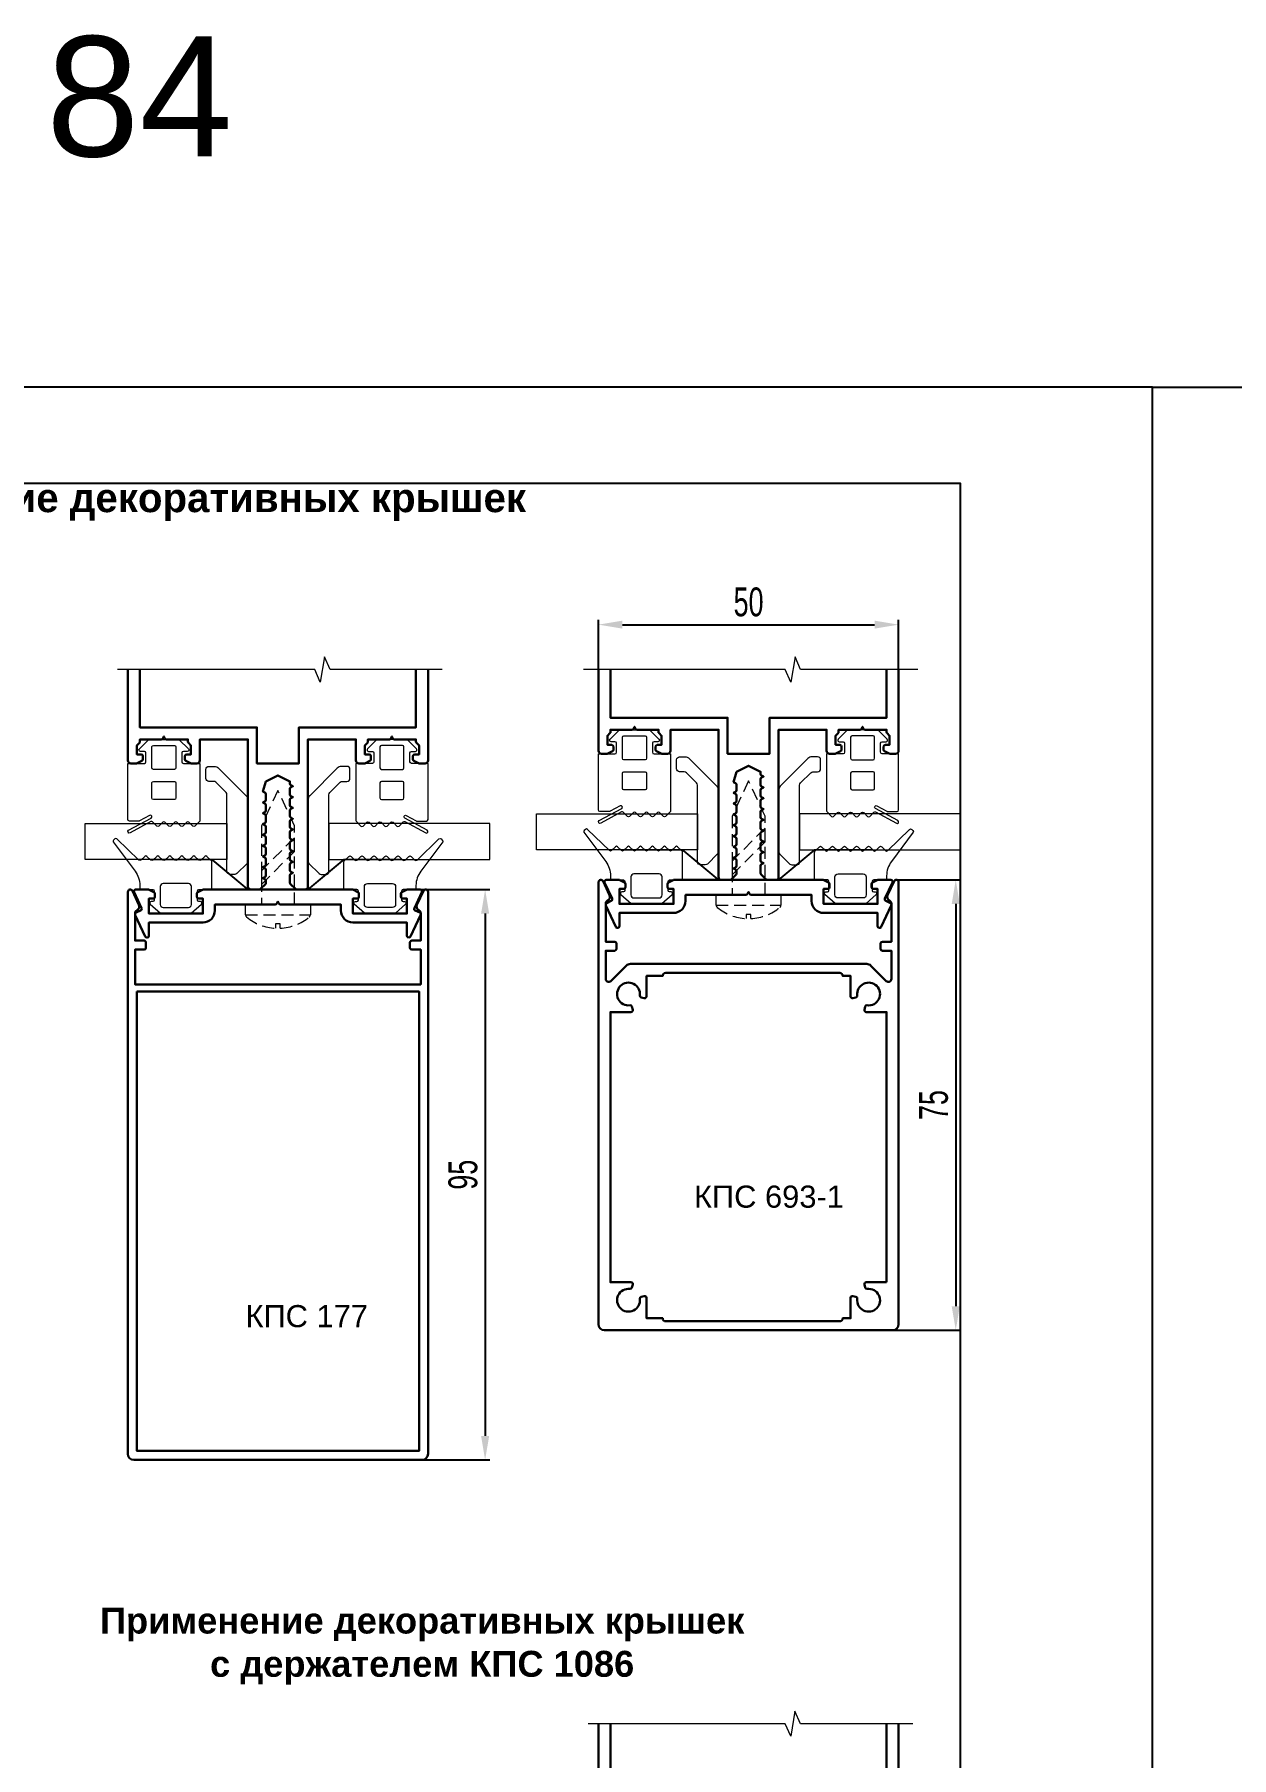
# Model space of a CAD drawing. Extents: x -37 to 8820, y -336 to 478.
# Drawn here: x 7023.6 to 7148.2, y 154.4 to 333.7 of the extents above; entities that cross this region are included whole.
import ezdxf

# ---------------------------------------------------------------- set-up
doc = ezdxf.new("R2010")
doc.units = 0
doc.header["$LTSCALE"] = 5
doc.linetypes.add('HIDDEN', pattern=[0.375, 0.25, -0.125])
doc.layers.get('0').update_dxf_attribs({"linetype": 'CONTINUOUS', "lineweight": 30})
doc.layers.get('DEFPOINTS').update_dxf_attribs({"linetype": 'CONTINUOUS'})
for name, color, linetype, lineweight in [('2', 3, 'HIDDEN', 13), ('Dimentions', 5, 'CONTINUOUS', 15), ('Glass', 5, 'CONTINUOUS', 20), ('Герлен', 7, 'CONTINUOUS', 60), ('Зигзаг', 1, 'CONTINUOUS', 15), ('Подкладки', 1, 'CONTINUOUS', 20), ('Текстовый', 7, 'CONTINUOUS', 9), ('Уплотнители', 1, 'CONTINUOUS', 20)]:
    doc.layers.add(name, color=color, linetype=linetype, lineweight=lineweight)
doc.layers.add('Скрытые', color=14, linetype='CONTINUOUS', plot=False)
doc.styles.add('3', font='RUSS.SHX', dxfattribs={"width": 0.7, "height": 3})
doc.styles.add('Каталожный', font='arial.ttf', dxfattribs={"height": 2.5})
doc.dimstyles.new('MX1_6', dxfattribs={"dimtxt": 3, "dimasz": 2.5, "dimexe": 0.5, "dimexo": 0, "dimgap": 0.8, "dimtad": 1, "dimlfac": 1.6, "dimdsep": 46, "dimtxsty": '3', "dimcen": 0, "dimclrd": 256, "dimclre": 256, "dimclrt": 256, "dimaunit": 1, "dimadec": 0, "dimazin": 0, "dimtfac": 1, "dimtmove": 0, "dimatfit": 1, "dimfxl": 1, "dimtvp": 1, "dimtolj": 1, "dimtzin": 0, "dimarcsym": 0})

# ---------------------------------------------------------------- blocks, each defined once
blk = doc.blocks.new('*D598')
at = {"layer": 'DEFPOINTS', "color": 0, "transparency": 16777216}
for p in [(7113.56, 272.29), (7082.31, 261.89), (7113.56, 261.89)]:
    blk.add_point(p, dxfattribs=at)
at = {"layer": 'Dimentions', "lineweight": -2, "transparency": 16777216}
for p, q in [((7082.31, 261.89), (7082.31, 272.79)), ((7113.56, 261.89), (7113.56, 272.79)), ((7084.81, 272.29), (7111.06, 272.29))]:
    blk.add_line(p, q, dxfattribs=at)
at = {"layer": 'Dimentions', "transparency": 16777216}
for points in [[(7084.81, 272.71), (7084.81, 271.88), (7082.31, 272.29)], [(7111.06, 272.71), (7111.06, 271.88), (7113.56, 272.29)]]:
    blk.add_solid(points, dxfattribs=at)
at = {"layer": 'Dimentions', "transparency": 16777216, "insert": (7097.94, 274.64), "char_height": 3, "attachment_point": 5, "style": '3'}
blk.add_mtext('\\A1;50', dxfattribs=at)
blk = doc.blocks.new('*D605')
at = {"layer": 'DEFPOINTS', "color": 0, "transparency": 16777216}
for p in [(7063.75, 244.72), (7063.94, 185.35), (7070.51, 185.35)]:
    blk.add_point(p, dxfattribs=at)
at = {"layer": 'Dimentions', "lineweight": -2, "transparency": 16777216}
for p, q in [((7063.75, 244.72), (7071.01, 244.72)), ((7070.51, 242.22), (7070.51, 187.85)), ((7063.94, 185.35), (7071.01, 185.35))]:
    blk.add_line(p, q, dxfattribs=at)
at = {"layer": 'Dimentions', "transparency": 16777216}
for points in [[(7070.09, 242.22), (7070.93, 242.22), (7070.51, 244.72)], [(7070.09, 187.85), (7070.93, 187.85), (7070.51, 185.35)]]:
    blk.add_solid(points, dxfattribs=at)
at = {"layer": 'Dimentions', "transparency": 16777216, "insert": (7068.21, 215.04), "char_height": 3, "attachment_point": 5, "rotation": 90, "style": '3'}
blk.add_mtext('\\A1;95', dxfattribs=at)
blk = doc.blocks.new('*D606')
at = {"layer": 'DEFPOINTS', "color": 0, "transparency": 16777216}
for p in [(7113.31, 245.72), (7112.94, 198.85), (7119.51, 198.85)]:
    blk.add_point(p, dxfattribs=at)
at = {"layer": 'Dimentions', "lineweight": -2, "transparency": 16777216}
for p, q in [((7113.31, 245.72), (7120.01, 245.72)), ((7119.51, 243.22), (7119.51, 201.35)), ((7112.94, 198.85), (7120.01, 198.85))]:
    blk.add_line(p, q, dxfattribs=at)
at = {"layer": 'Dimentions', "transparency": 16777216}
for points in [[(7119.09, 243.22), (7119.93, 243.22), (7119.51, 245.72)], [(7119.09, 201.35), (7119.93, 201.35), (7119.51, 198.85)]]:
    blk.add_solid(points, dxfattribs=at)
at = {"layer": 'Dimentions', "transparency": 16777216, "insert": (7117.21, 222.29), "char_height": 3, "attachment_point": 5, "rotation": 90, "style": '3'}
blk.add_mtext('\\A1;75', dxfattribs=at)

msp = doc.modelspace()

# ---------------------------------------------------------------- linework, layer by layer
for points in [[(7033.3125, 267.612), (7033.3125, 258.1606, 0.41421356), (7033.625, 257.8481), (7034.2057, 257.8481, 0.11643382), (7034.2896, 257.8679), (7034.7714, 258.1088, 0.28407904), (7034.875, 258.2765), (7034.875, 258.5981, 0.41421356), (7034.6875, 258.7856), (7034.25, 258.7856), (7034.25, 259.7231), (7034.5076, 259.9807, 0.19891237), (7034.5625, 260.1133), (7034.5625, 260.3481), (7036.7904, 260.3481, 0.28407904), (7036.9581, 260.4518), (7037.0625, 260.6606), (7037.1669, 260.4518, 0.28407904), (7037.3346, 260.3481), (7039.5625, 260.3481), (7039.5625, 260.1133, 0.19891237), (7039.6174, 259.9807), (7039.875, 259.7231), (7039.875, 258.7856), (7039.4375, 258.7856, 0.41421356), (7039.25, 258.5981), (7039.25, 258.2765, 0.28407904), (7039.3536, 258.1088), (7039.8354, 257.8679, 0.11643382), (7039.9193, 257.8481), (7040.5, 257.8481, 0.41421356), (7040.8125, 258.1606), (7040.8125, 260.3481), (7045.8125, 260.3481), (7045.8125, 245.0356, 0.41421356), (7046.125, 244.7231), (7046.9848, 244.7231, 0.19891237), (7047.1174, 244.778), (7047.6326, 245.2932, 0.19891237), (7047.6875, 245.4258), (7047.6875, 245.6385, 0.28407904), (7047.5839, 245.8062), (7047.375, 245.9106), (7047.5839, 246.0151, 0.28407904), (7047.6875, 246.1828), (7047.6875, 246.7635, 0.28407904), (7047.5839, 246.9312), (7047.375, 247.0356), (7047.5839, 247.1401, 0.28407904), (7047.6875, 247.3078), (7047.6875, 247.8885, 0.28407904), (7047.5839, 248.0562), (7047.375, 248.1606), (7047.5839, 248.2651, 0.28407904), (7047.6875, 248.4328), (7047.6875, 249.0135, 0.28407904), (7047.5839, 249.1812), (7047.375, 249.2856), (7047.5839, 249.3901, 0.28407904), (7047.6875, 249.5578), (7047.6875, 250.1385, 0.28407904), (7047.5839, 250.3062), (7047.375, 250.4106), (7047.5839, 250.5151, 0.28407904), (7047.6875, 250.6828), (7047.6875, 251.2635, 0.28407904), (7047.5839, 251.4312), (7047.375, 251.5356), (7047.5839, 251.6401, 0.28407904), (7047.6875, 251.8078), (7047.6875, 252.3885, 0.28407904), (7047.5839, 252.5562), (7047.375, 252.6606), (7047.5839, 252.7651, 0.28407904), (7047.6875, 252.9328), (7047.6875, 253.5135, 0.28407904), (7047.5839, 253.6812), (7047.375, 253.7856), (7047.5839, 253.8901, 0.28407904), (7047.6875, 254.0578), (7047.6875, 254.6385, 0.28407904), (7047.5839, 254.8062), (7047.375, 254.9106), (7047.6875, 255.9731), (7048.9375, 256.5981), (7050.1875, 255.9731), (7050.1875, 255.7453, 0.28407904), (7050.2911, 255.5776), (7050.5, 255.4731), (7050.2911, 255.3687, 0.28407904), (7050.1875, 255.201), (7050.1875, 254.6203, 0.28407904), (7050.2911, 254.4526), (7050.5, 254.3481), (7050.2911, 254.2437, 0.28407904), (7050.1875, 254.076), (7050.1875, 253.4953, 0.28407904), (7050.2911, 253.3276), (7050.5, 253.2231), (7050.2911, 253.1187, 0.28407904), (7050.1875, 252.951), (7050.1875, 252.3703, 0.28407904), (7050.2911, 252.2026), (7050.5, 252.0981), (7050.2911, 251.9937, 0.28407904), (7050.1875, 251.826), (7050.1875, 251.2453, 0.28407904), (7050.2911, 251.0776), (7050.5, 250.9731), (7050.2911, 250.8687, 0.28407904), (7050.1875, 250.701), (7050.1875, 250.1203, 0.28407904), (7050.2911, 249.9526), (7050.5, 249.8481), (7050.2911, 249.7437, 0.28407904), (7050.1875, 249.576), (7050.1875, 248.9953, 0.28407904), (7050.2911, 248.8276), (7050.5, 248.7231), (7050.2911, 248.6187, 0.28407904), (7050.1875, 248.451), (7050.1875, 247.8703, 0.28407904), (7050.2911, 247.7026), (7050.5, 247.5981), (7050.2911, 247.4937, 0.28407904), (7050.1875, 247.326), (7050.1875, 246.7453, 0.28407904), (7050.2911, 246.5776), (7050.5, 246.4731), (7050.2911, 246.3687, 0.28407904), (7050.1875, 246.201), (7050.1875, 245.4258, 0.19891237), (7050.2424, 245.2932), (7050.7576, 244.778, 0.19891237), (7050.8902, 244.7231), (7051.75, 244.7231, 0.41421356), (7052.0625, 245.0356), (7052.0625, 260.3481), (7057.0625, 260.3481), (7057.0625, 258.1606, 0.41421356), (7057.375, 257.8481), (7057.9557, 257.8481, 0.11643382), (7058.0396, 257.8679), (7058.5214, 258.1088, 0.28407904), (7058.625, 258.2765), (7058.625, 258.5981, 0.41421356), (7058.4375, 258.7856), (7058, 258.7856), (7058, 259.7231), (7058.2576, 259.9807, 0.19891237), (7058.3125, 260.1133), (7058.3125, 260.3481), (7060.5404, 260.3481, 0.28407904), (7060.7081, 260.4518), (7060.8125, 260.6606), (7060.9169, 260.4518, 0.28407904), (7061.0846, 260.3481), (7063.3125, 260.3481), (7063.3125, 260.1133, 0.19891237), (7063.3674, 259.9807), (7063.625, 259.7231), (7063.625, 258.7856), (7063.1875, 258.7856, 0.41421356), (7063, 258.5981), (7063, 258.2765, 0.28407904), (7063.1036, 258.1088), (7063.5854, 257.8679, 0.11643382), (7063.6693, 257.8481), (7064.25, 257.8481, 0.41421356), (7064.5625, 258.1606), (7064.5625, 267.612)], [(7082.3125, 267.612), (7082.3125, 259.1606, 0.41421356), (7082.625, 258.8481), (7083.2057, 258.8481, 0.11643382), (7083.2896, 258.8679), (7083.7714, 259.1088, 0.28407904), (7083.875, 259.2765), (7083.875, 259.5981, 0.41421356), (7083.6875, 259.7856), (7083.25, 259.7856), (7083.25, 260.7231), (7083.5076, 260.9807, 0.19891237), (7083.5625, 261.1133), (7083.5625, 261.3481), (7085.7904, 261.3481, 0.28407904), (7085.9581, 261.4518), (7086.0625, 261.6606), (7086.1669, 261.4518, 0.28407904), (7086.3346, 261.3481), (7088.5625, 261.3481), (7088.5625, 261.1133, 0.19891237), (7088.6174, 260.9807), (7088.875, 260.7231), (7088.875, 259.7856), (7088.4375, 259.7856, 0.41421356), (7088.25, 259.5981), (7088.25, 259.2765, 0.28407904), (7088.3536, 259.1088), (7088.8354, 258.8679, 0.11643382), (7088.9193, 258.8481), (7089.5, 258.8481, 0.41421356), (7089.8125, 259.1606), (7089.8125, 261.3481), (7094.8125, 261.3481), (7094.8125, 246.0356, 0.41421356), (7095.125, 245.7231), (7095.9848, 245.7231, 0.19891237), (7096.1174, 245.778), (7096.6326, 246.2932, 0.19891237), (7096.6875, 246.4258), (7096.6875, 246.6385, 0.28407904), (7096.5839, 246.8062), (7096.375, 246.9106), (7096.5839, 247.0151, 0.28407904), (7096.6875, 247.1828), (7096.6875, 247.7635, 0.28407904), (7096.5839, 247.9312), (7096.375, 248.0356), (7096.5839, 248.1401, 0.28407904), (7096.6875, 248.3078), (7096.6875, 248.8885, 0.28407904), (7096.5839, 249.0562), (7096.375, 249.1606), (7096.5839, 249.2651, 0.28407904), (7096.6875, 249.4328), (7096.6875, 250.0135, 0.28407904), (7096.5839, 250.1812), (7096.375, 250.2856), (7096.5839, 250.3901, 0.28407904), (7096.6875, 250.5578), (7096.6875, 251.1385, 0.28407904), (7096.5839, 251.3062), (7096.375, 251.4106), (7096.5839, 251.5151, 0.28407904), (7096.6875, 251.6828), (7096.6875, 252.2635, 0.28407904), (7096.5839, 252.4312), (7096.375, 252.5356), (7096.5839, 252.6401, 0.28407904), (7096.6875, 252.8078), (7096.6875, 253.3885, 0.28407904), (7096.5839, 253.5562), (7096.375, 253.6606), (7096.5839, 253.7651, 0.28407904), (7096.6875, 253.9328), (7096.6875, 254.5135, 0.28407904), (7096.5839, 254.6812), (7096.375, 254.7856), (7096.5839, 254.8901, 0.28407904), (7096.6875, 255.0578), (7096.6875, 255.6385, 0.28407904), (7096.5839, 255.8062), (7096.375, 255.9106), (7096.6875, 256.9731), (7097.9375, 257.5981), (7099.1875, 256.9731), (7099.1875, 256.7453, 0.28407904), (7099.2911, 256.5776), (7099.5, 256.4731), (7099.2911, 256.3687, 0.28407904), (7099.1875, 256.201), (7099.1875, 255.6203, 0.28407904), (7099.2911, 255.4526), (7099.5, 255.3481), (7099.2911, 255.2437, 0.28407904), (7099.1875, 255.076), (7099.1875, 254.4953, 0.28407904), (7099.2911, 254.3276), (7099.5, 254.2231), (7099.2911, 254.1187, 0.28407904), (7099.1875, 253.951), (7099.1875, 253.3703, 0.28407904), (7099.2911, 253.2026), (7099.5, 253.0981), (7099.2911, 252.9937, 0.28407904), (7099.1875, 252.826), (7099.1875, 252.2453, 0.28407904), (7099.2911, 252.0776), (7099.5, 251.9731), (7099.2911, 251.8687, 0.28407904), (7099.1875, 251.701), (7099.1875, 251.1203, 0.28407904), (7099.2911, 250.9526), (7099.5, 250.8481), (7099.2911, 250.7437, 0.28407904), (7099.1875, 250.576), (7099.1875, 249.9953, 0.28407904), (7099.2911, 249.8276), (7099.5, 249.7231), (7099.2911, 249.6187, 0.28407904), (7099.1875, 249.451), (7099.1875, 248.8703, 0.28407904), (7099.2911, 248.7026), (7099.5, 248.5981), (7099.2911, 248.4937, 0.28407904), (7099.1875, 248.326), (7099.1875, 247.7453, 0.28407904), (7099.2911, 247.5776), (7099.5, 247.4731), (7099.2911, 247.3687, 0.28407904), (7099.1875, 247.201), (7099.1875, 246.4258, 0.19891237), (7099.2424, 246.2932), (7099.7576, 245.778, 0.19891237), (7099.8902, 245.7231), (7100.75, 245.7231, 0.41421356), (7101.0625, 246.0356), (7101.0625, 261.3481), (7106.0625, 261.3481), (7106.0625, 259.1606, 0.41421356), (7106.375, 258.8481), (7106.9557, 258.8481, 0.11643382), (7107.0396, 258.8679), (7107.5214, 259.1088, 0.28407904), (7107.625, 259.2765), (7107.625, 259.5981, 0.41421356), (7107.4375, 259.7856), (7107, 259.7856), (7107, 260.7231), (7107.2576, 260.9807, 0.19891237), (7107.3125, 261.1133), (7107.3125, 261.3481), (7109.5404, 261.3481, 0.28407904), (7109.7081, 261.4518), (7109.8125, 261.6606), (7109.9169, 261.4518, 0.28407904), (7110.0846, 261.3481), (7112.3125, 261.3481), (7112.3125, 261.1133, 0.19891237), (7112.3674, 260.9807), (7112.625, 260.7231), (7112.625, 259.7856), (7112.1875, 259.7856, 0.41421356), (7112, 259.5981), (7112, 259.2765, 0.28407904), (7112.1036, 259.1088), (7112.5854, 258.8679, 0.11643382), (7112.6693, 258.8481), (7113.25, 258.8481, 0.41421356), (7113.5625, 259.1606), (7113.5625, 267.612)], [(7082.3028, 157.8888), (7082.3028, 148.4375, 0.41421356)]]:
    msp.add_lwpolyline(points, format="xyb")
for points in [[(7034.5625, 267.612), (7034.5625, 261.5981), (7046.75, 261.5981), (7046.75, 257.8481), (7051.125, 257.8481), (7051.125, 261.5981), (7063.3125, 261.5981), (7063.3125, 267.612)], [(7083.5625, 267.612), (7083.5625, 262.5981), (7095.75, 262.5981), (7095.75, 258.8481), (7100.125, 258.8481), (7100.125, 262.5981), (7112.3125, 262.5981), (7112.3125, 267.612)], [(7083.5528, 157.8888), (7083.5528, 151.875), (7095.7403, 151.875), (7095.7403, 148.125), (7100.1153, 148.125), (7100.1153, 151.875), (7112.3028, 151.875), (7112.3028, 157.8888)], [(7113.5528, 148.4375), (7113.5528, 157.8888)]]:
    msp.add_lwpolyline(points)
at = {"ltscale": 10}
msp.add_lwpolyline([(7112.416, 244.1421), (7113.0859, 245.5788, -0.80258485), (7113.5625, 245.4731), (7113.5625, 199.4731, -0.41421356), (7112.9375, 198.8481), (7082.9375, 198.8481, -0.41421356), (7082.3125, 199.4731), (7082.3125, 245.4731, -0.80258485), (7082.7891, 245.5788), (7083.459, 244.1421, -0.40155944), (7083.2644, 243.5691, 0.27973928), (7083.0625, 243.2364), (7083.0625, 239.2856), (7084, 239.2856, -0.41421356), (7084.1875, 239.0981), (7084.1875, 238.5356, -0.41421356), (7084, 238.3481), (7083.0625, 238.3481), (7083.0625, 235.4108, 0.66817864), (7083.596, 235.1898), (7085.1962, 236.7901, -0.19891237), (7085.6381, 236.9731), (7110.2369, 236.9731, -0.19891237), (7110.6788, 236.7901), (7112.279, 235.1898, 0.66817864), (7112.8125, 235.4108), (7112.8125, 238.3481), (7111.875, 238.3481, -0.41421356), (7111.6875, 238.5356), (7111.6875, 239.0981, -0.41421356), (7111.875, 239.2856), (7112.8125, 239.2856), (7112.8125, 243.2364, 0.27973928), (7112.6106, 243.5691, -0.40155944)], format="xyb", close=True, dxfattribs=at)
for points in [[(7090.1693, 245.7231, 0.11643382), (7090.0854, 245.7033), (7089.6036, 245.4624, 0.28407904), (7089.5, 245.2947), (7089.5, 244.9731, 0.41421356), (7089.6875, 244.7856), (7090.125, 244.7856), (7090.125, 243.2231), (7084.5, 243.2231), (7084.5, 244.7856), (7084.9375, 244.7856, 0.41421356), (7085.125, 244.9731), (7085.125, 245.2947, 0.28407904), (7085.0214, 245.4624), (7084.5396, 245.7033, 0.11643382), (7084.4557, 245.7231), (7083.125, 245.7231, 0.54861879), (7082.9551, 245.4564), (7083.7333, 243.7875, -0.41421356), (7083.6426, 243.5384), (7083.1708, 243.3184, 0.41421356), (7083.0801, 243.0692), (7084.1236, 240.8314, 0.29147342), (7084.2935, 240.7231), (7084.3125, 240.7231, 0.41421356), (7084.5, 240.9106), (7084.5, 242.2856), (7090.125, 242.2856, 0.41421356), (7091.375, 243.5356), (7091.375, 244.1606), (7097.6654, 244.1606, 0.28407904), (7097.8331, 244.2643), (7097.9375, 244.4731), (7098.0419, 244.2643, 0.28407904), (7098.2096, 244.1606), (7104.5, 244.1606), (7104.5, 243.5356, 0.41421356), (7105.75, 242.2856), (7111.375, 242.2856), (7111.375, 240.9106, 0.41421356), (7111.5625, 240.7231), (7111.5815, 240.7231, 0.29147342), (7111.7514, 240.8314), (7112.7949, 243.0692, 0.41421356), (7112.7042, 243.3184), (7112.2324, 243.5384, -0.41421356), (7112.1417, 243.7875), (7112.9199, 245.4564, 0.54861879), (7112.75, 245.7231), (7111.4193, 245.7231, 0.11643382), (7111.3354, 245.7033), (7110.8536, 245.4624, 0.28407904), (7110.75, 245.2947), (7110.75, 244.9731, 0.41421356), (7110.9375, 244.7856), (7111.375, 244.7856), (7111.375, 243.2231), (7105.75, 243.2231), (7105.75, 244.7856), (7106.1875, 244.7856, 0.41421356), (7106.375, 244.9731), (7106.375, 245.2947, 0.28407904), (7106.2714, 245.4624), (7105.7896, 245.7033, 0.11643382), (7105.7057, 245.7231)], [(7033.7891, 244.5788), (7034.459, 243.1421, -0.40155944), (7034.2644, 242.5691, 0.27973928), (7034.0625, 242.2364), (7034.0625, 239.4106), (7035, 239.4106, -0.41421356), (7035.1875, 239.2231), (7035.1875, 238.6606, -0.41421356), (7035, 238.4731), (7034.0625, 238.4731), (7034.0625, 234.8481), (7063.8125, 234.8481), (7063.8125, 238.4731), (7062.875, 238.4731, -0.41421356), (7062.6875, 238.6606), (7062.6875, 239.2231, -0.41421356), (7062.875, 239.4106), (7063.8125, 239.4106), (7063.8125, 242.2364, 0.27973928), (7063.6106, 242.5691, -0.40155944), (7063.416, 243.1421), (7064.0859, 244.5788, -0.80258485), (7064.5625, 244.4731), (7064.5625, 185.9731, -0.41421356), (7063.9375, 185.3481), (7033.9375, 185.3481, -0.41421356), (7033.3125, 185.9731), (7033.3125, 244.4731, -0.80258485)], [(7041.1693, 244.7231, 0.11643382), (7041.0854, 244.7033), (7040.6036, 244.4624, 0.28407904), (7040.5, 244.2947), (7040.5, 243.9731, 0.41421356), (7040.6875, 243.7856), (7041.125, 243.7856), (7041.125, 242.2231), (7035.5, 242.2231), (7035.5, 243.7856), (7035.9375, 243.7856, 0.41421356), (7036.125, 243.9731), (7036.125, 244.2947, 0.28407904), (7036.0214, 244.4624), (7035.5396, 244.7033, 0.11643382), (7035.4557, 244.7231), (7034.125, 244.7231, 0.54861879), (7033.9551, 244.4564), (7034.7333, 242.7875, -0.41421356), (7034.6426, 242.5384), (7034.1708, 242.3184, 0.41421356), (7034.0801, 242.0692), (7035.1236, 239.8314, 0.29147342), (7035.2935, 239.7231), (7035.3125, 239.7231, 0.41421356), (7035.5, 239.9106), (7035.5, 241.2856), (7041.125, 241.2856, 0.41421356), (7042.375, 242.5356), (7042.375, 243.1606), (7048.6654, 243.1606, 0.28407904), (7048.8331, 243.2643), (7048.9375, 243.4731), (7049.0419, 243.2643, 0.28407904), (7049.2096, 243.1606), (7055.5, 243.1606), (7055.5, 242.5356, 0.41421356), (7056.75, 241.2856), (7062.375, 241.2856), (7062.375, 239.9106, 0.41421356), (7062.5625, 239.7231), (7062.5815, 239.7231, 0.29147342), (7062.7514, 239.8314), (7063.7949, 242.0692, 0.41421356), (7063.7042, 242.3184), (7063.2324, 242.5384, -0.41421356), (7063.1417, 242.7875), (7063.9199, 244.4564, 0.54861879), (7063.75, 244.7231), (7062.4193, 244.7231, 0.11643382), (7062.3354, 244.7033), (7061.8536, 244.4624, 0.28407904), (7061.75, 244.2947), (7061.75, 243.9731, 0.41421356), (7061.9375, 243.7856), (7062.375, 243.7856), (7062.375, 242.2231), (7056.75, 242.2231), (7056.75, 243.7856), (7057.1875, 243.7856, 0.41421356), (7057.375, 243.9731), (7057.375, 244.2947, 0.28407904), (7057.2714, 244.4624), (7056.7896, 244.7033, 0.11643382), (7056.7057, 244.7231)], [(7112.3125, 203.8481), (7110.1795, 203.8481, 0.49314543), (7109.9983, 203.6121), (7110.0849, 203.2889, 0.37469315), (7110.2894, 203.1514, -2.91764669), (7109.2593, 202.1212, 0.37469315), (7109.1218, 202.3257), (7108.7985, 202.4123, 0.49314543), (7108.5625, 202.2312), (7108.5625, 200.0981), (7107.7493, 200.0981, -0.41421356), (7107.4368, 199.7856), (7089.3118, 199.7856, -0.41421356), (7088.9993, 200.0981), (7087.3125, 200.0981), (7087.3125, 202.2312, 0.49314543), (7087.0765, 202.4123), (7086.7532, 202.3257, 0.37469315), (7086.6157, 202.1212, -2.91764669), (7085.5856, 203.1514, 0.37469315), (7085.7901, 203.2889), (7085.8767, 203.6121, 0.49314543), (7085.6955, 203.8481), (7083.5625, 203.8481), (7083.5625, 231.9731), (7085.6955, 231.9731, 0.49314543), (7085.8767, 232.2092), (7085.7901, 232.5324, 0.37469315), (7085.5856, 232.6699, -2.91764669), (7086.6157, 233.7001, 0.37469315), (7086.7532, 233.4956), (7087.0765, 233.409, 0.49314543), (7087.3125, 233.5901), (7087.3125, 235.7231), (7088.9993, 235.7231, -0.41421356), (7089.3118, 236.0356), (7107.4368, 236.0356, -0.41421356), (7107.7493, 235.7231), (7108.5625, 235.7231), (7108.5625, 233.5901, 0.49314543), (7108.7985, 233.409), (7109.1218, 233.4956, 0.37469315), (7109.2593, 233.7001, -2.91764669), (7110.2894, 232.6699, 0.37469315), (7110.0849, 232.5324), (7109.9983, 232.2092, 0.49314543), (7110.1795, 231.9731), (7112.3125, 231.9731)]]:
    msp.add_lwpolyline(points, format="xyb", close=True)
msp.add_lwpolyline([(7034.25, 234.0981), (7034.25, 186.2856), (7063.625, 186.2856), (7063.625, 234.0981)], close=True)
at = {"layer": '2'}
for p, q in [((7094.5625, 243.1046), (7101.3125, 243.1046)), ((7045.5625, 242.1046), (7052.3125, 242.1046))]:
    msp.add_line(p, q, dxfattribs=at)
for points in [[(7050.6562, 243.1606), (7050.6562, 251.3498), (7048.9375, 255.0356), (7047.2187, 251.3498), (7047.2187, 243.1606)], [(7099.6562, 244.1606), (7099.6562, 252.3498), (7097.9375, 256.0356), (7096.2187, 252.3498), (7096.2187, 244.1606)], [(7096.2187, 246.2411), (7099.6562, 249.6786), (7099.6562, 251.1109), (7096.2187, 247.6734)], [(7047.2187, 245.2411), (7050.6562, 248.6786), (7050.6562, 250.1109), (7047.2187, 246.6734)]]:
    msp.add_lwpolyline(points, close=True, dxfattribs=at)
for points in [[(7097.6919, 241.6978, -0.16184886), (7094.6761, 242.8635, -0.22388754), (7094.5625, 243.1046), (7094.5625, 244.1606), (7101.3125, 244.1606), (7101.3125, 243.1046, -0.22388754), (7101.1989, 242.8635, -0.16184886), (7098.1831, 241.6978), (7098.1831, 242.1354), (7097.6919, 242.1354)], [(7048.6919, 240.6978, -0.16184886), (7045.6761, 241.8635, -0.22388754), (7045.5625, 242.1046), (7045.5625, 243.1606), (7052.3125, 243.1606), (7052.3125, 242.1046, -0.22388754), (7052.1989, 241.8635, -0.16184886), (7049.1831, 240.6978), (7049.1831, 241.1354), (7048.6919, 241.1354)]]:
    msp.add_lwpolyline(points, format="xyb", close=True, dxfattribs=at)
at = {"layer": 'Glass'}
for points in [[(7043.625, 247.8481), (7028.875, 247.8481), (7028.875, 251.5981), (7043.625, 251.5981)], [(7054.25, 247.8481), (7071, 247.8481), (7071, 251.5981), (7054.25, 251.5981)], [(7092.625, 248.8481), (7075.875, 248.8481), (7075.875, 252.5981), (7092.625, 252.5981)], [(7103.25, 248.8481), (7120, 248.8481), (7120, 252.5981), (7103.25, 252.5981)]]:
    msp.add_lwpolyline(points, close=True, dxfattribs=at)
at = {"layer": 'Герлен', "ltscale": 2, "const_width": 0.1875}
for points in [[(7036, 247.8481), (7042.0625, 247.8481), (7045.8125, 244.7231), (7052.0625, 244.7231), (7055.8125, 247.8481), (7061.875, 247.8481)], [(7085, 248.8481), (7091.0625, 248.8481), (7094.8125, 245.7231), (7101.0625, 245.7231), (7104.8125, 248.8481), (7110.875, 248.8481)]]:
    msp.add_lwpolyline(points, dxfattribs=at)
at = {"layer": 'Зигзаг'}
for points in [[(7066.0401, 267.612), (7054.3627, 267.612), (7053.7819, 268.9298), (7053.3463, 266.3171), (7052.7638, 267.612), (7032.2495, 267.612)], [(7115.5731, 267.612), (7103.3627, 267.612), (7102.7819, 268.9298), (7102.3463, 266.3171), (7101.7638, 267.612), (7080.7626, 267.612)], [(7115.0304, 157.8888), (7103.353, 157.8888), (7102.7722, 159.2067), (7102.3365, 156.594), (7101.754, 157.8888), (7081.2397, 157.8888)]]:
    msp.add_lwpolyline(points, dxfattribs=at)
at = {"layer": 'Подкладки'}
for points in [[(7090.75, 256.9731, -0.41421356), (7090.4375, 257.2856), (7090.4375, 258.2231, -0.41421356), (7090.75, 258.5356), (7091.3214, 258.5356, -0.19891237), (7091.7633, 258.3526), (7094.6294, 255.4864, -0.19891237), (7094.8125, 255.0445), (7094.8125, 248.6661, -0.19891237), (7094.721, 248.4451), (7093.654, 247.3782, -0.19891237), (7093.4331, 247.2867), (7092.9375, 247.2867, -0.41421356), (7092.625, 247.5992), (7092.625, 255.5937, 0.19891237), (7092.5335, 255.8147), (7091.4665, 256.8816, 0.19891237), (7091.2456, 256.9731)], [(7105.125, 256.9731, 0.41421356), (7105.4375, 257.2856), (7105.4375, 258.2231, 0.41421356), (7105.125, 258.5356), (7104.5536, 258.5356, 0.19891237), (7104.1117, 258.3526), (7101.2456, 255.4864, 0.19891237), (7101.0625, 255.0445), (7101.0625, 248.6661, 0.19891237), (7101.154, 248.4451), (7102.221, 247.3782, 0.19891237), (7102.4419, 247.2867), (7102.9375, 247.2867, 0.41421356), (7103.25, 247.5992), (7103.25, 255.5937, -0.19891237), (7103.3415, 255.8147), (7104.4085, 256.8816, -0.19891237), (7104.6294, 256.9731)], [(7041.75, 255.9731, -0.41421356), (7041.4375, 256.2856), (7041.4375, 257.2231, -0.41421356), (7041.75, 257.5356), (7042.3214, 257.5356, -0.19891237), (7042.7633, 257.3526), (7045.6294, 254.4864, -0.19891237), (7045.8125, 254.0445), (7045.8125, 247.6661, -0.19891237), (7045.721, 247.4451), (7044.654, 246.3782, -0.19891237), (7044.4331, 246.2867), (7043.9375, 246.2867, -0.41421356), (7043.625, 246.5992), (7043.625, 254.5937, 0.19891237), (7043.5335, 254.8147), (7042.4665, 255.8816, 0.19891237), (7042.2456, 255.9731)], [(7056.125, 255.9731, 0.41421356), (7056.4375, 256.2856), (7056.4375, 257.2231, 0.41421356), (7056.125, 257.5356), (7055.5536, 257.5356, 0.19891237), (7055.1117, 257.3526), (7052.2456, 254.4864, 0.19891237), (7052.0625, 254.0445), (7052.0625, 247.6661, 0.19891237), (7052.154, 247.4451), (7053.221, 246.3782, 0.19891237), (7053.4419, 246.2867), (7053.9375, 246.2867, 0.41421356), (7054.25, 246.5992), (7054.25, 254.5937, -0.19891237), (7054.3415, 254.8147), (7055.4085, 255.8816, -0.19891237), (7055.6294, 255.9731)]]:
    msp.add_lwpolyline(points, format="xyb", close=True, dxfattribs=at)
at = {"layer": 'Скрытые', "linetype": 'Continuous'}
for points in [[(7140, 297), (6930, 297), (6930, 0), (7140, 0)], [(7140, 297), (7350, 297), (7350, 0), (7140, 0)], [(7120, 10), (7120, 287), (6955, 287), (6955, 10)]]:
    msp.add_lwpolyline(points, close=True, dxfattribs=at)
at = {"layer": 'Уплотнители'}
for points in [[(7035.5817, 252.434), (7034.5367, 251.867, -0.12491271), (7034.4622, 251.8481), (7033.4688, 251.8481, -0.41421356), (7033.3125, 252.0044), (7033.3125, 257.8481), (7035.0312, 257.8481, 0.41421356), (7035.1875, 258.0044), (7035.1875, 258.9419, 0.41421356), (7035.0312, 259.0981), (7034.625, 259.0981, -0.66858666), (7034.5146, 259.365), (7035.4543, 260.3025, -0.19861919), (7035.5646, 260.3481), (7038.5604, 260.3481, -0.19861919), (7038.6707, 260.3025), (7039.6104, 259.365, -0.66858666), (7039.5, 259.0981), (7039.0938, 259.0981, 0.41421356), (7038.9375, 258.9419), (7038.9375, 258.0044, 0.41421356), (7039.0938, 257.8481), (7040.8125, 257.8481), (7040.8125, 251.9128, -0.19891237), (7040.7667, 251.8024), (7040.298, 251.3336, -0.41421356), (7040.077, 251.3336), (7039.673, 251.7376, 0.41421356), (7039.452, 251.7376), (7039.048, 251.3336, -0.41421356), (7038.827, 251.3336), (7038.423, 251.7376, 0.41421356), (7038.202, 251.7376), (7037.798, 251.3336, -0.41421356), (7037.577, 251.3336), (7037.173, 251.7376, 0.41421356), (7036.952, 251.7376), (7036.548, 251.3336, -0.41421356), (7036.327, 251.3336), (7035.895, 251.7657, 0.33207606), (7035.71, 251.7925), (7033.5433, 250.617, -1), (7033.3942, 250.8917), (7035.7308, 252.1593, 1)], [(7062.2933, 252.434), (7063.3383, 251.867, 0.12491271), (7063.4128, 251.8481), (7064.4062, 251.8481, 0.41421356), (7064.5625, 252.0044), (7064.5625, 257.8481), (7062.8437, 257.8481, -0.41421356), (7062.6875, 258.0044), (7062.6875, 258.9419, -0.41421356), (7062.8437, 259.0981), (7063.25, 259.0981, 0.66858666), (7063.3604, 259.365), (7062.4207, 260.3025, 0.19861919), (7062.3104, 260.3481), (7059.3146, 260.3481, 0.19861919), (7059.2043, 260.3025), (7058.2646, 259.365, 0.66858666), (7058.375, 259.0981), (7058.7812, 259.0981, -0.41421356), (7058.9375, 258.9419), (7058.9375, 258.0044, -0.41421356), (7058.7812, 257.8481), (7057.0625, 257.8481), (7057.0625, 251.9128, 0.19891237), (7057.1083, 251.8024), (7057.577, 251.3336, 0.41421356), (7057.798, 251.3336), (7058.202, 251.7376, -0.41421356), (7058.423, 251.7376), (7058.827, 251.3336, 0.41421356), (7059.048, 251.3336), (7059.452, 251.7376, -0.41421356), (7059.673, 251.7376), (7060.077, 251.3336, 0.41421356), (7060.298, 251.3336), (7060.702, 251.7376, -0.41421356), (7060.923, 251.7376), (7061.327, 251.3336, 0.41421356), (7061.548, 251.3336), (7061.98, 251.7657, -0.33207606), (7062.165, 251.7925), (7064.3317, 250.617, 1), (7064.4808, 250.8917), (7062.1442, 252.1593, -1)], [(7084.5817, 253.434), (7083.5367, 252.867, -0.12491271), (7083.4622, 252.8481), (7082.4688, 252.8481, -0.41421356), (7082.3125, 253.0044), (7082.3125, 258.8481), (7084.0312, 258.8481, 0.41421356), (7084.1875, 259.0044), (7084.1875, 259.9419, 0.41421356), (7084.0312, 260.0981), (7083.625, 260.0981, -0.66858666), (7083.5146, 260.365), (7084.4543, 261.3025, -0.19861919), (7084.5646, 261.3481), (7087.5604, 261.3481, -0.19861919), (7087.6707, 261.3025), (7088.6104, 260.365, -0.66858666), (7088.5, 260.0981), (7088.0938, 260.0981, 0.41421356), (7087.9375, 259.9419), (7087.9375, 259.0044, 0.41421356), (7088.0938, 258.8481), (7089.8125, 258.8481), (7089.8125, 252.9128, -0.19891237), (7089.7667, 252.8024), (7089.298, 252.3336, -0.41421356), (7089.077, 252.3336), (7088.673, 252.7376, 0.41421356), (7088.452, 252.7376), (7088.048, 252.3336, -0.41421356), (7087.827, 252.3336), (7087.423, 252.7376, 0.41421356), (7087.202, 252.7376), (7086.798, 252.3336, -0.41421356), (7086.577, 252.3336), (7086.173, 252.7376, 0.41421356), (7085.952, 252.7376), (7085.548, 252.3336, -0.41421356), (7085.327, 252.3336), (7084.895, 252.7657, 0.33207606), (7084.71, 252.7925), (7082.5433, 251.617, -1), (7082.3942, 251.8917), (7084.7308, 253.1593, 1)], [(7084.9688, 260.7231), (7087.1562, 260.7231, -0.41421356), (7087.3125, 260.5669), (7087.3125, 258.3794, -0.41421356), (7087.1562, 258.2231), (7084.9688, 258.2231, -0.41421356), (7084.8125, 258.3794), (7084.8125, 260.5669, -0.41421356)], [(7111.2933, 253.434), (7112.3383, 252.867, 0.12491271), (7112.4128, 252.8481), (7113.4062, 252.8481, 0.41421356), (7113.5625, 253.0044), (7113.5625, 258.8481), (7111.8437, 258.8481, -0.41421356), (7111.6875, 259.0044), (7111.6875, 259.9419, -0.41421356), (7111.8437, 260.0981), (7112.25, 260.0981, 0.66858666), (7112.3604, 260.365), (7111.4207, 261.3025, 0.19861919), (7111.3104, 261.3481), (7108.3146, 261.3481, 0.19861919), (7108.2043, 261.3025), (7107.2646, 260.365, 0.66858666), (7107.375, 260.0981), (7107.7812, 260.0981, -0.41421356), (7107.9375, 259.9419), (7107.9375, 259.0044, -0.41421356), (7107.7812, 258.8481), (7106.0625, 258.8481), (7106.0625, 252.9128, 0.19891237), (7106.1083, 252.8024), (7106.577, 252.3336, 0.41421356), (7106.798, 252.3336), (7107.202, 252.7376, -0.41421356), (7107.423, 252.7376), (7107.827, 252.3336, 0.41421356), (7108.048, 252.3336), (7108.452, 252.7376, -0.41421356), (7108.673, 252.7376), (7109.077, 252.3336, 0.41421356), (7109.298, 252.3336), (7109.702, 252.7376, -0.41421356), (7109.923, 252.7376), (7110.327, 252.3336, 0.41421356), (7110.548, 252.3336), (7110.98, 252.7657, -0.33207606), (7111.165, 252.7925), (7113.3317, 251.617, 1), (7113.4808, 251.8917), (7111.1442, 253.1593, -1)], [(7110.9062, 260.7231), (7108.7187, 260.7231, 0.41421356), (7108.5625, 260.5669), (7108.5625, 258.3794, 0.41421356), (7108.7187, 258.2231), (7110.9062, 258.2231, 0.41421356), (7111.0625, 258.3794), (7111.0625, 260.5669, 0.41421356)], [(7035.9688, 259.7231), (7038.1562, 259.7231, -0.41421356), (7038.3125, 259.5669), (7038.3125, 257.3794, -0.41421356), (7038.1562, 257.2231), (7035.9688, 257.2231, -0.41421356), (7035.8125, 257.3794), (7035.8125, 259.5669, -0.41421356)], [(7061.9062, 259.7231), (7059.7187, 259.7231, 0.41421356), (7059.5625, 259.5669), (7059.5625, 257.3794, 0.41421356), (7059.7187, 257.2231), (7061.9062, 257.2231, 0.41421356), (7062.0625, 257.3794), (7062.0625, 259.5669, 0.41421356)], [(7084.9688, 256.9731), (7087.1562, 256.9731, -0.41421356), (7087.3125, 256.8169), (7087.3125, 255.2544, -0.41421356), (7087.1562, 255.0981), (7084.9688, 255.0981, -0.41421356), (7084.8125, 255.2544), (7084.8125, 256.8169, -0.41421356)], [(7110.9062, 256.9731), (7108.7187, 256.9731, 0.41421356), (7108.5625, 256.8169), (7108.5625, 255.2544, 0.41421356), (7108.7187, 255.0981), (7110.9062, 255.0981, 0.41421356), (7111.0625, 255.2544), (7111.0625, 256.8169, 0.41421356)], [(7035.9688, 255.9731), (7038.1562, 255.9731, -0.41421356), (7038.3125, 255.8169), (7038.3125, 254.2544, -0.41421356), (7038.1562, 254.0981), (7035.9688, 254.0981, -0.41421356), (7035.8125, 254.2544), (7035.8125, 255.8169, -0.41421356)], [(7061.9062, 255.9731), (7059.7187, 255.9731, 0.41421356), (7059.5625, 255.8169), (7059.5625, 254.2544, 0.41421356), (7059.7187, 254.0981), (7061.9062, 254.0981, 0.41421356), (7062.0625, 254.2544), (7062.0625, 255.8169, 0.41421356)], [(7040.7188, 243.4731, -0.41421356), (7040.5625, 243.6294), (7040.5625, 244.5669, -0.41421356), (7040.7188, 244.7231), (7042.0625, 244.7231), (7042.0625, 247.6111, 0.19891237), (7042.0259, 247.6995), (7041.548, 248.1774, 0.41421356), (7041.327, 248.1774), (7040.923, 247.7733, -0.41421356), (7040.702, 247.7733), (7040.298, 248.1774, 0.41421356), (7040.077, 248.1774), (7039.673, 247.7733, -0.41421356), (7039.452, 247.7733), (7039.048, 248.1774, 0.41421356), (7038.827, 248.1774), (7038.423, 247.7733, -0.41421356), (7038.202, 247.7733), (7037.798, 248.1774, 0.41421356), (7037.577, 248.1774), (7037.173, 247.7733, -0.41421356), (7036.952, 247.7733), (7036.548, 248.1774, 0.41421356), (7036.327, 248.1774), (7035.923, 247.7733, -0.41421356), (7035.702, 247.7733), (7035.298, 248.1774, 0.41421356), (7035.077, 248.1774), (7034.673, 247.7733, -0.41421356), (7034.452, 247.7733), (7032.173, 249.9876, 0.41421356), (7031.952, 249.9876), (7031.8207, 249.8563, 0.29253821), (7031.7846, 249.6918), (7034.0654, 246.6386, -0.16178775), (7034.5625, 245.1424), (7034.5625, 244.7231), (7035.9062, 244.7231, -0.41421356), (7036.0625, 244.5669), (7036.0625, 243.6294, -0.41421356), (7035.9062, 243.4731), (7035.75, 243.4731, 0.66858666), (7035.6396, 243.2063), (7036.7043, 242.2688, 0.19861919), (7036.8146, 242.2231), (7039.8104, 242.2231, 0.19861919), (7039.9207, 242.2688), (7040.9854, 243.2063, 0.66858666), (7040.875, 243.4731)], [(7057.1562, 243.4731, 0.41421356), (7057.3125, 243.6294), (7057.3125, 244.5669, 0.41421356), (7057.1562, 244.7231), (7055.8125, 244.7231), (7055.8125, 247.6111, -0.19891237), (7055.8491, 247.6995), (7056.327, 248.1774, -0.41421356), (7056.548, 248.1774), (7056.952, 247.7733, 0.41421356), (7057.173, 247.7733), (7057.577, 248.1774, -0.41421356), (7057.798, 248.1774), (7058.202, 247.7733, 0.41421356), (7058.423, 247.7733), (7058.827, 248.1774, -0.41421356), (7059.048, 248.1774), (7059.452, 247.7733, 0.41421356), (7059.673, 247.7733), (7060.077, 248.1774, -0.41421356), (7060.298, 248.1774), (7060.702, 247.7733, 0.41421356), (7060.923, 247.7733), (7061.327, 248.1774, -0.41421356), (7061.548, 248.1774), (7061.952, 247.7733, 0.41421356), (7062.173, 247.7733), (7062.577, 248.1774, -0.41421356), (7062.798, 248.1774), (7063.202, 247.7733, 0.41421356), (7063.423, 247.7733), (7065.702, 249.9876, -0.41421356), (7065.923, 249.9876), (7066.0543, 249.8563, -0.29253821), (7066.0904, 249.6918), (7063.8096, 246.6386, 0.16178775), (7063.3125, 245.1424), (7063.3125, 244.7231), (7061.9688, 244.7231, 0.41421356), (7061.8125, 244.5669), (7061.8125, 243.6294, 0.41421356), (7061.9688, 243.4731), (7062.125, 243.4731, -0.66858666), (7062.2354, 243.2063), (7061.1707, 242.2688, -0.19861919), (7061.0604, 242.2231), (7058.0646, 242.2231, -0.19861919), (7057.9543, 242.2688), (7056.8896, 243.2063, -0.66858666), (7057, 243.4731)], [(7089.7188, 244.4731, -0.41421356), (7089.5625, 244.6294), (7089.5625, 245.5669, -0.41421356), (7089.7188, 245.7231), (7091.0625, 245.7231), (7091.0625, 248.6111, 0.19891237), (7091.0259, 248.6995), (7090.548, 249.1774, 0.41421356), (7090.327, 249.1774), (7089.923, 248.7733, -0.41421356), (7089.702, 248.7733), (7089.298, 249.1774, 0.41421356), (7089.077, 249.1774), (7088.673, 248.7733, -0.41421356), (7088.452, 248.7733), (7088.048, 249.1774, 0.41421356), (7087.827, 249.1774), (7087.423, 248.7733, -0.41421356), (7087.202, 248.7733), (7086.798, 249.1774, 0.41421356), (7086.577, 249.1774), (7086.173, 248.7733, -0.41421356), (7085.952, 248.7733), (7085.548, 249.1774, 0.41421356), (7085.327, 249.1774), (7084.923, 248.7733, -0.41421356), (7084.702, 248.7733), (7084.298, 249.1774, 0.41421356), (7084.077, 249.1774), (7083.673, 248.7733, -0.41421356), (7083.452, 248.7733), (7081.173, 250.9876, 0.41421356), (7080.952, 250.9876), (7080.8207, 250.8563, 0.29253821), (7080.7846, 250.6918), (7083.0654, 247.6386, -0.16178775), (7083.5625, 246.1424), (7083.5625, 245.7231), (7084.9062, 245.7231, -0.41421356), (7085.0625, 245.5669), (7085.0625, 244.6294, -0.41421356), (7084.9062, 244.4731), (7084.75, 244.4731, 0.66858666), (7084.6396, 244.2063), (7085.7043, 243.2688, 0.19861919), (7085.8146, 243.2231), (7088.8104, 243.2231, 0.19861919), (7088.9207, 243.2688), (7089.9854, 244.2063, 0.66858666), (7089.875, 244.4731)], [(7106.1563, 244.4731, 0.41421356), (7106.3125, 244.6294), (7106.3125, 245.5669, 0.41421356), (7106.1563, 245.7231), (7104.8125, 245.7231), (7104.8125, 248.6111, -0.19891237), (7104.8491, 248.6995), (7105.327, 249.1774, -0.41421356), (7105.548, 249.1774), (7105.952, 248.7733, 0.41421356), (7106.173, 248.7733), (7106.577, 249.1774, -0.41421356), (7106.798, 249.1774), (7107.202, 248.7733, 0.41421356), (7107.423, 248.7733), (7107.827, 249.1774, -0.41421356), (7108.048, 249.1774), (7108.452, 248.7733, 0.41421356), (7108.673, 248.7733), (7109.077, 249.1774, -0.41421356), (7109.298, 249.1774), (7109.702, 248.7733, 0.41421356), (7109.923, 248.7733), (7110.327, 249.1774, -0.41421356), (7110.548, 249.1774), (7110.952, 248.7733, 0.41421356), (7111.173, 248.7733), (7111.577, 249.1774, -0.41421356), (7111.798, 249.1774), (7112.202, 248.7733, 0.41421356), (7112.423, 248.7733), (7114.702, 250.9876, -0.41421356), (7114.923, 250.9876), (7115.0543, 250.8563, -0.29253821), (7115.0904, 250.6918), (7112.8096, 247.6386, 0.16178775), (7112.3125, 246.1424), (7112.3125, 245.7231), (7110.9688, 245.7231, 0.41421356), (7110.8125, 245.5669), (7110.8125, 244.6294, 0.41421356), (7110.9688, 244.4731), (7111.125, 244.4731, -0.66858666), (7111.2354, 244.2063), (7110.1707, 243.2688, -0.19861919), (7110.0604, 243.2231), (7107.0646, 243.2231, -0.19861919), (7106.9543, 243.2688), (7105.8896, 244.2063, -0.66858666), (7106, 244.4731)], [(7086, 243.8481), (7088.625, 243.8481, 0.41421356), (7088.9375, 244.1606), (7088.9375, 246.0356, 0.41421356), (7088.625, 246.3481), (7086, 246.3481, 0.41421356), (7085.6875, 246.0356), (7085.6875, 244.1606, 0.41421356)], [(7109.875, 243.8481), (7107.25, 243.8481, -0.41421356), (7106.9375, 244.1606), (7106.9375, 246.0356, -0.41421356), (7107.25, 246.3481), (7109.875, 246.3481, -0.41421356), (7110.1875, 246.0356), (7110.1875, 244.1606, -0.41421356)], [(7037, 242.8481), (7039.625, 242.8481, 0.41421356), (7039.9375, 243.1606), (7039.9375, 245.0356, 0.41421356), (7039.625, 245.3481), (7037, 245.3481, 0.41421356), (7036.6875, 245.0356), (7036.6875, 243.1606, 0.41421356)], [(7060.875, 242.8481), (7058.25, 242.8481, -0.41421356), (7057.9375, 243.1606), (7057.9375, 245.0356, -0.41421356), (7058.25, 245.3481), (7060.875, 245.3481, -0.41421356), (7061.1875, 245.0356), (7061.1875, 243.1606, -0.41421356)]]:
    msp.add_lwpolyline(points, format="xyb", close=True, dxfattribs=at)

# ---------------------------------------------------------------- texts
at = {"layer": 'Скрытые', "linetype": 'Continuous', "insert": (7015.5867, 333.5338), "char_height": 17.5, "width": 37.860373, "attachment_point": 1, "style": 'Каталожный'}
msp.add_mtext('\\pxqc;{\\H0.71429x;84}', dxfattribs=at)
at = {"layer": 'Текстовый', "linetype": 'Continuous', "attachment_point": 1, "style": 'Каталожный'}
for s, insert, char_height, width in [('\\pxqc;{\\fArial|b1|i0|c204|p34;Применение декоративных крышек}', (6955, 287), 3, 165), ('\\pxqc;{\\fArial|b1|i0|c204|p34;Применение декоративных крышек с держателем КПС 1086}', (7029.4432, 169.983), 2.7, 69.015285)]:
    msp.add_mtext(s, dxfattribs=dict(at, insert=insert, char_height=char_height, width=width))
at = {"layer": 'Текстовый', "linetype": 'Continuous', "char_height": 2.5, "width": 16.748273, "attachment_point": 1, "line_spacing_factor": 0.85, "style": 'Каталожный'}
for s, insert in [('\\pxi-2,l2,r-2.0333,se1.0833,qc,t4;{\\H0.92x;КПС 693-1}', (7089.1449, 213.9074)), ('\\pxi-2,l2,r-2.0333,se1.0833,qc,t4;{\\H0.92x;КПС 177}', (7041.0204, 201.4712))]:
    msp.add_mtext(s, dxfattribs=dict(at, insert=insert))

# ---------------------------------------------------------------- dimensions: what is measured, and where the dimension line sits
at = {"layer": 'Dimentions'}
dim = msp.add_linear_dim(base=(7113.5625, 272.2946), p1=(7082.3125, 261.8863), p2=(7113.5625, 261.8863), dimstyle='MX1_6', dxfattribs=at)
dim.commit()
dim.dimension.update_dxf_attribs({"geometry": '*D598', "text_midpoint": (7097.9375, 274.6374)})
for base, p1, p2, picture, middle in [((7119.5097, 198.8481), (7113.3125, 245.7231), (7112.9375, 198.8481), '*D606', (7117.2097, 222.2856)), ((7070.5097, 185.3481), (7063.75, 244.7231), (7063.9375, 185.3481), '*D605', (7068.2097, 215.0356))]:
    dim = msp.add_linear_dim(base=base, p1=p1, p2=p2, angle=90, dimstyle='MX1_6', dxfattribs=at)
    dim.commit()
    dim.dimension.update_dxf_attribs({"geometry": picture, "text_midpoint": middle})

doc.saveas('drawing.dxf')
